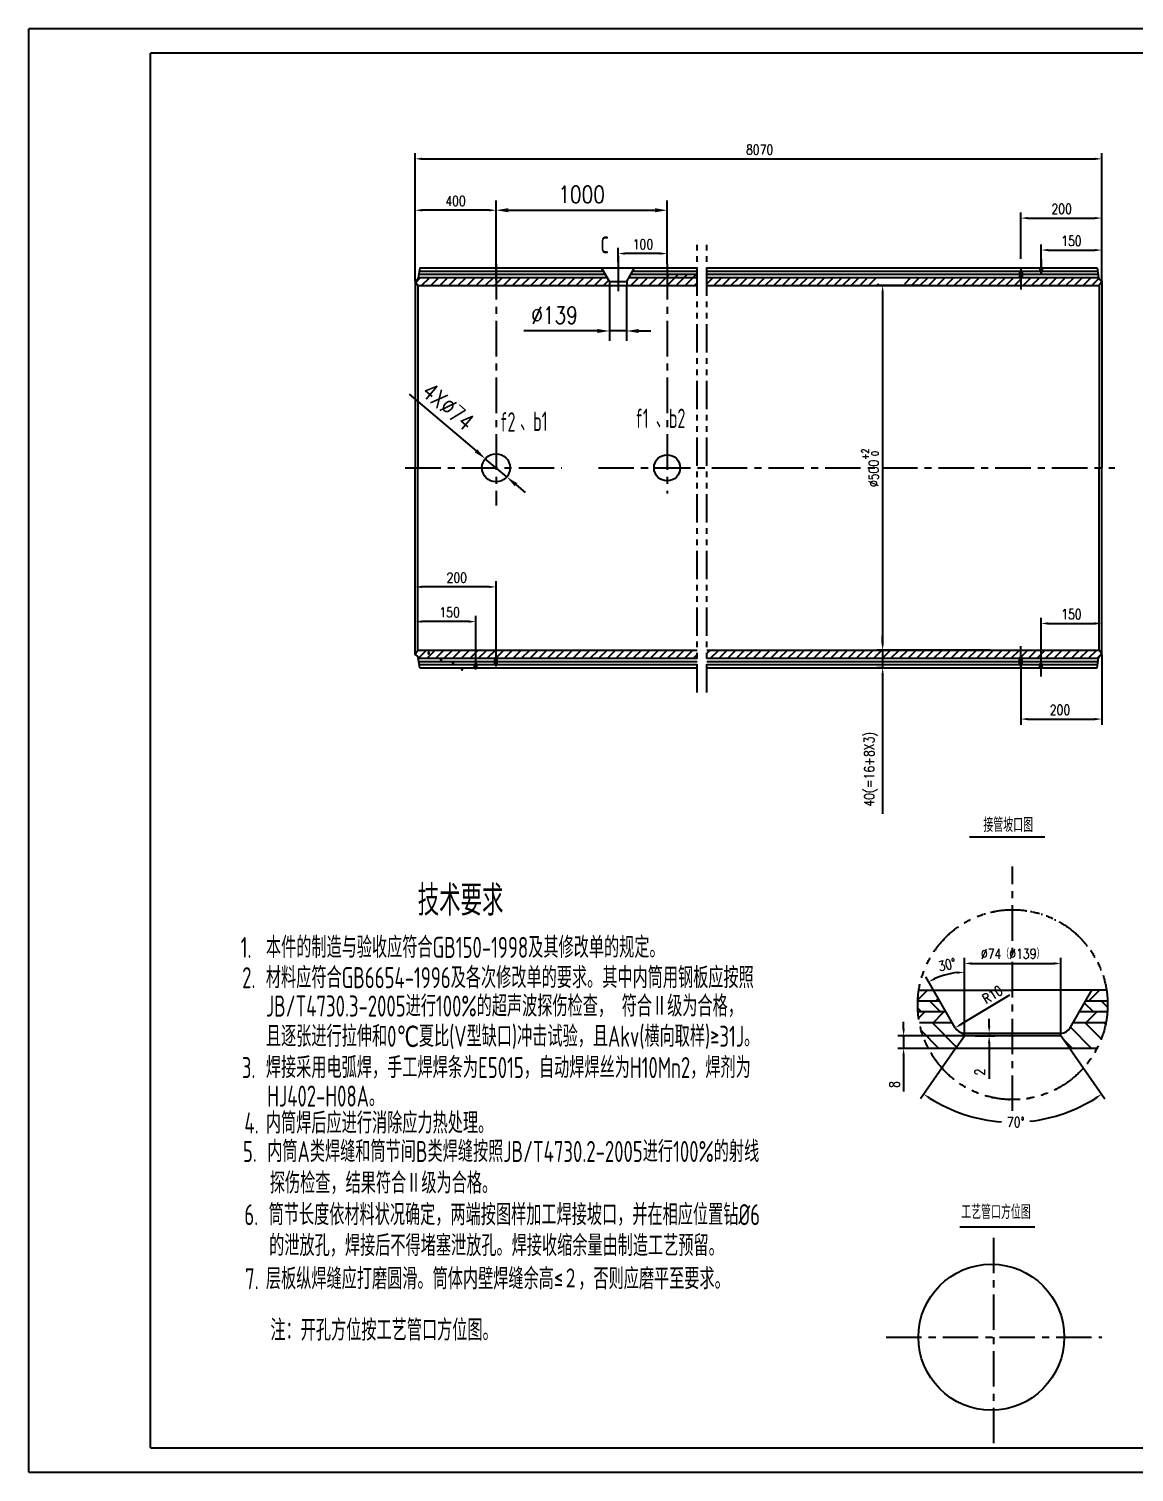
# Model space of a CAD drawing. Header units: millimetres. Extents: x 14468 to 19508, y 137 to 3701.
# Drawn here: x 14468 to 17197, y 137 to 3701 of the extents above; entities that cross this region are included whole.
import ezdxf
from ezdxf.enums import TextEntityAlignment as Align

# ---------------------------------------------------------------- set-up
doc = ezdxf.new("R2010")
doc.units = ezdxf.units.MM
doc.header["$LTSCALE"] = 70
for name, pattern in [('CENTER', [2, 1.25, -0.25, 0.25, -0.25]), ('G', [2, 1.25, -0.25, 0.25, -0.25]), ('PHANTOM', [2.5, 1.25, -0.25, 0.25, -0.25, 0.25, -0.25])]:
    doc.linetypes.add(name, pattern=pattern)
for name, color, linetype in [('01', 7, 'Continuous'), ('02', 1, 'Continuous'), ('05', 4, 'G'), ('1', 7, 'Continuous'), ('10', 1, 'Continuous'), ('11', 3, 'Continuous'), ('2细线层', 4, 'Continuous'), ('3中心线层', 1, 'CENTER'), ('5剖面线层', 2, 'Continuous'), ('6文字层', 3, 'Continuous'), ('7标注层', 4, 'Continuous'), ('9双点划线层', 6, 'PHANTOM'), ('图框层', 7, 'Continuous')]:
    doc.layers.add(name, color=color, linetype=linetype)
doc.styles.add('PC_TEXTSTYLE', font='isocp.shx', dxfattribs={"width": 0.8, "bigfont": 'hzfs.shx'})
doc.styles.get("Standard").update_dxf_attribs({"font": 'isocp.shx', "width": 0.707, "bigfont": 'hztxt.shx'})
doc.styles.add('TH_GBDIM', font='romans.shx', dxfattribs={"width": 0.8, "bigfont": 'gbcbig.shx'})
doc.dimstyles.new('TH_GBDIM', dxfattribs={"dimscale": 7, "dimtxt": 3.5, "dimasz": 2.5, "dimexe": 2, "dimexo": 0, "dimgap": 1.5, "dimtad": 1, "dimdec": 1, "dimzin": 0, "dimdsep": 46, "dimtxsty": 'TH_GBDIM', "dimcen": 2.5, "dimclrd": 130, "dimclre": 130, "dimclrt": 3, "dimadec": 0, "dimazin": 0, "dimtfac": 0.714286, "dimtdec": 1, "dimtmove": 0, "dimatfit": 3, "dimfxl": 0, "dimtzin": 0, "dimlwd": -1, "dimlwe": -1, "dimarcsym": 0})
doc.dimstyles.new('副本TH_GBDIM', dxfattribs={"dimscale": 12, "dimtxt": 3.5, "dimasz": 2.5, "dimexe": 2, "dimexo": 0, "dimgap": 1.5, "dimtad": 1, "dimdec": 0, "dimzin": 0, "dimdsep": 46, "dimtxsty": 'TH_GBDIM', "dimcen": 2.5, "dimclrd": 130, "dimclre": 130, "dimclrt": 3, "dimadec": 0, "dimazin": 0, "dimtfac": 0.714286, "dimtdec": 0, "dimtmove": 0, "dimatfit": 3, "dimfxl": 0, "dimtolj": 1, "dimtzin": 0, "dimlwd": -1, "dimlwe": -1, "dimarcsym": 0})
pattern_1 = [(45, (14788.871, 360.361), (-10.6066, 10.6066), [])]

# ---------------------------------------------------------------- blocks, each defined once
blk = doc.blocks.new('*D299')
at = {"layer": '7标注层', "color": 130}
for p, q in [((16756.2, 1183.1), (16669.1, 1058.8)), ((17037.8, 1183.1), (17124.9, 1058.8))]:
    blk.add_line(p, q, dxfattribs=at)
for start, end in [(237.6164, 265.9175), (276.3688, 302.3836)]:
    blk.add_arc((16897, 1384.2), 383.3, start, end, dxfattribs=at)
for points in [[(16690.1, 1058.1), (16693.3, 1063), (16677.2, 1070.2)], [(17100.6, 1063), (17103.9, 1058.1), (17116.8, 1070.2)]]:
    blk.add_solid(points, dxfattribs=at)
at = {"layer": 'Defpoints', "color": 0}
for p in [(16777.8, 1214), (17016.2, 1214), (16756.2, 1183.1), (17037.8, 1183.1), (16819.5, 1008.8)]:
    blk.add_point(p, dxfattribs=at)
at = {"layer": '7标注层', "color": 3, "insert": (16904.6, 1001), "char_height": 24.5, "attachment_point": 5, "style": 'TH_GBDIM'}
blk.add_mtext('70°{}{}', dxfattribs=at)
blk = doc.blocks.new('*D300')
at = {"layer": '7标注层', "color": 130}
for p, q in [((16777.8, 1220.9), (16777.8, 1407)), ((16795.3, 1393), (16998.7, 1393)), ((17016.2, 1220.9), (17016.2, 1407))]:
    blk.add_line(p, q, dxfattribs=at)
for points in [[(16795.3, 1395.9), (16795.3, 1390), (16777.8, 1393)], [(16998.7, 1395.9), (16998.7, 1390), (17016.2, 1393)]]:
    blk.add_solid(points, dxfattribs=at)
at = {"layer": 'Defpoints', "color": 0}
for p in [(17016.2, 1393), (16777.8, 1220.9), (17016.2, 1220.9)]:
    blk.add_point(p, dxfattribs=at)
at = {"layer": '7标注层', "color": 3, "insert": (16897, 1416.4), "char_height": 24.5, "attachment_point": 5, "style": 'TH_GBDIM'}
blk.add_mtext('%%c74（%%C139）{}{}', dxfattribs=at)
blk = doc.blocks.new('*D301')
at = {"layer": '1', "color": 130}
for p, q in [((16917.2, 2153.1), (16917.2, 1982.3)), ((17117.2, 2154.8), (17117.2, 1982.3)), ((16934.7, 1996.3), (17099.7, 1996.3))]:
    blk.add_line(p, q, dxfattribs=at)
for points in [[(16934.7, 1999.3), (16934.7, 1993.4), (16917.2, 1996.3)], [(17099.7, 1999.3), (17099.7, 1993.4), (17117.2, 1996.3)]]:
    blk.add_solid(points, dxfattribs=at)
at = {"layer": 'Defpoints', "color": 0}
for p in [(16917.2, 2153.1), (17117.2, 2154.8), (17117.2, 1996.3)]:
    blk.add_point(p, dxfattribs=at)
at = {"layer": '1', "color": 3, "insert": (17013.8, 2019.1), "char_height": 24.5, "attachment_point": 5, "style": 'TH_GBDIM'}
blk.add_mtext('200', dxfattribs=at)
blk = doc.blocks.new('*D302')
at = {"layer": '1', "color": 130}
for p, q in [((16967.2, 2136.3), (16967.2, 2246.5)), ((17117.2, 2154.8), (17117.2, 2246.5)), ((16984.7, 2232.5), (17099.7, 2232.5))]:
    blk.add_line(p, q, dxfattribs=at)
for points in [[(16984.7, 2235.4), (16984.7, 2229.6), (16967.2, 2232.5)], [(17099.7, 2235.4), (17099.7, 2229.6), (17117.2, 2232.5)]]:
    blk.add_solid(points, dxfattribs=at)
at = {"layer": 'Defpoints', "color": 0}
for p in [(17117.2, 2232.5), (17117.2, 2154.8), (16967.2, 2136.3)]:
    blk.add_point(p, dxfattribs=at)
at = {"layer": '1', "color": 3, "insert": (17042.2, 2255.2), "char_height": 24.5, "attachment_point": 5, "style": 'TH_GBDIM'}
blk.add_mtext('150', dxfattribs=at)
blk = doc.blocks.new('*D303')
at = {"layer": '1', "color": 130}
for p, q in [((15421.2, 3078.8), (15421.2, 3393.8)), ((17117.2, 3078.8), (17117.2, 3393.8)), ((15438.7, 3379.8), (17099.7, 3379.8))]:
    blk.add_line(p, q, dxfattribs=at)
for points in [[(15438.7, 3382.7), (15438.7, 3376.8), (15421.2, 3379.8)], [(17099.7, 3382.7), (17099.7, 3376.8), (17117.2, 3379.8)]]:
    blk.add_solid(points, dxfattribs=at)
at = {"layer": 'Defpoints', "color": 0}
for p in [(17117.2, 3379.8), (15421.2, 3078.8), (17117.2, 3078.8)]:
    blk.add_point(p, dxfattribs=at)
at = {"layer": '1', "color": 3, "insert": (16272.2, 3402.5), "char_height": 24.5, "attachment_point": 5, "style": 'TH_GBDIM'}
blk.add_mtext('8070', dxfattribs=at)
blk = doc.blocks.new('*D304')
at = {"layer": '1', "color": 130}
for p, q in [((16917.2, 3132.7), (16917.2, 3247.5)), ((17117.2, 3078.8), (17117.2, 3247.5)), ((16934.7, 3233.5), (17099.7, 3233.5))]:
    blk.add_line(p, q, dxfattribs=at)
for points in [[(16934.7, 3236.5), (16934.7, 3230.6), (16917.2, 3233.5)], [(17099.7, 3236.5), (17099.7, 3230.6), (17117.2, 3233.5)]]:
    blk.add_solid(points, dxfattribs=at)
at = {"layer": 'Defpoints', "color": 0}
for p in [(17117.2, 3233.5), (16917.2, 3132.7), (17117.2, 3078.8)]:
    blk.add_point(p, dxfattribs=at)
at = {"layer": '1', "color": 3, "insert": (17017.9, 3256.3), "char_height": 24.5, "attachment_point": 5, "style": 'TH_GBDIM'}
blk.add_mtext('200', dxfattribs=at)
blk = doc.blocks.new('*D305')
at = {"layer": '1', "color": 130}
for p, q in [((16967.2, 3097.3), (16967.2, 3168.5)), ((16984.7, 3154.5), (17099.7, 3154.5)), ((17117.2, 3078.8), (17117.2, 3168.5))]:
    blk.add_line(p, q, dxfattribs=at)
for points in [[(16984.7, 3157.4), (16984.7, 3151.6), (16967.2, 3154.5)], [(17099.7, 3157.4), (17099.7, 3151.6), (17117.2, 3154.5)]]:
    blk.add_solid(points, dxfattribs=at)
at = {"layer": 'Defpoints', "color": 0}
for p in [(17117.2, 3154.5), (16967.2, 3097.3), (17117.2, 3078.8)]:
    blk.add_point(p, dxfattribs=at)
at = {"layer": '1', "color": 3, "insert": (17042.2, 3177.2), "char_height": 24.5, "attachment_point": 5, "style": 'TH_GBDIM'}
blk.add_mtext('150', dxfattribs=at)
blk = doc.blocks.new('*D306')
at = {"layer": '1', "color": 130}
for p, q in [((16575.9, 2184.3), (16575.9, 2201.8)), ((16841.1, 2166.8), (16561.9, 2166.8)), ((16575.9, 2166.8), (16575.9, 2122.8)), ((16575.9, 2122.8), (16561.9, 2122.8)), ((16575.9, 2105.3), (16575.9, 1762.6))]:
    blk.add_line(p, q, dxfattribs=at)
for points in [[(16573, 2184.3), (16578.9, 2184.3), (16575.9, 2166.8)], [(16573, 2105.3), (16578.9, 2105.3), (16575.9, 2122.8)]]:
    blk.add_solid(points, dxfattribs=at)
at = {"layer": 'Defpoints', "color": 0}
for p in [(16841.1, 2166.8), (16575.9, 2122.8), (16575.9, 2122.8)]:
    blk.add_point(p, dxfattribs=at)
at = {"layer": '1', "color": 3, "insert": (16546.8, 1872.5), "char_height": 24.5, "attachment_point": 5, "rotation": 90, "style": 'TH_GBDIM'}
blk.add_mtext('40(=16+8X3)', dxfattribs=at)
blk = doc.blocks.new('*D332')
at = {"layer": '7标注层', "color": 130}
blk.add_line((16889.3, 1314.8), (16770, 1242.8), dxfattribs=at)
blk.add_solid([(16768.4, 1245.3), (16771.5, 1240.3), (16755, 1233.8)], dxfattribs=at)
at = {"layer": 'Defpoints', "color": 0}
for p in [(16777.8, 1247.6), (16755, 1233.8)]:
    blk.add_point(p, dxfattribs=at)
at = {"layer": '7标注层', "color": 3, "insert": (16847, 1315.9), "char_height": 24.5, "attachment_point": 5, "rotation": 31.0812, "style": 'TH_GBDIM'}
blk.add_mtext('R10{}{}', dxfattribs=at)
blk = doc.blocks.new('*D307')
at = {"layer": '7标注层', "color": 130}
blk.add_line((16701.1, 1327.1), (16682.4, 1359.5), dxfattribs=at)
blk.add_arc((16777.8, 1194.3), 176.8, 95.6728, 114.3272, dxfattribs=at)
for points in [[(16706.3, 1352.8), (16703.6, 1358), (16689.4, 1347.4)], [(16760.2, 1373.1), (16760.5, 1367.3), (16777.8, 1371.1)]]:
    blk.add_solid(points, dxfattribs=at)
at = {"layer": 'Defpoints', "color": 0}
for p in [(16777.8, 1417), (16717.3, 1360.4), (16701.1, 1327.1), (16754.7, 1234.2), (16777.8, 1220.9)]:
    blk.add_point(p, dxfattribs=at)
at = {"layer": '7标注层', "color": 3, "insert": (16735.1, 1389.9), "char_height": 24.5, "attachment_point": 5, "rotation": 12.315, "style": 'TH_GBDIM'}
blk.add_mtext('30°{}{}', dxfattribs=at)
blk = doc.blocks.new('*D308')
at = {"layer": '7标注层', "color": 130}
for p, q in [((16627.7, 1231.5), (16627.7, 1249)), ((16777.8, 1214), (16613.7, 1214)), ((16627.7, 1214), (16627.7, 1183.1)), ((16777.8, 1183.1), (16613.7, 1183.1)), ((16627.7, 1165.6), (16627.7, 1076.9))]:
    blk.add_line(p, q, dxfattribs=at)
for points in [[(16624.8, 1231.5), (16630.6, 1231.5), (16627.7, 1214)], [(16624.8, 1165.6), (16630.6, 1165.6), (16627.7, 1183.1)]]:
    blk.add_solid(points, dxfattribs=at)
at = {"layer": 'Defpoints', "color": 0}
for p in [(16777.8, 1214), (16627.7, 1183.1), (16777.8, 1183.1)]:
    blk.add_point(p, dxfattribs=at)
at = {"layer": '7标注层', "color": 3, "insert": (16604.9, 1093.9), "char_height": 24.5, "attachment_point": 5, "rotation": 90, "style": 'TH_GBDIM'}
blk.add_mtext('8{}{}', dxfattribs=at)
blk = doc.blocks.new('*D309')
at = {"layer": '7标注层', "color": 130}
for p, q in [((16838.9, 1238.4), (16838.9, 1255.9)), ((16804.3, 1220.9), (16852.9, 1220.9)), ((16804.3, 1214), (16852.9, 1214)), ((16838.9, 1220.9), (16838.9, 1214)), ((16838.9, 1196.5), (16838.9, 1107.7))]:
    blk.add_line(p, q, dxfattribs=at)
for points in [[(16836, 1238.4), (16841.9, 1238.4), (16838.9, 1220.9)], [(16836, 1196.5), (16841.9, 1196.5), (16838.9, 1214)]]:
    blk.add_solid(points, dxfattribs=at)
at = {"layer": 'Defpoints', "color": 0}
for p in [(16804.3, 1220.9), (16804.3, 1214), (16838.9, 1220.9)]:
    blk.add_point(p, dxfattribs=at)
at = {"layer": '7标注层', "color": 3, "insert": (16816.2, 1124.8), "char_height": 24.5, "attachment_point": 5, "rotation": 90, "style": 'TH_GBDIM'}
blk.add_mtext('2{}{}', dxfattribs=at)
blk = doc.blocks.new('*D310')
at = {"layer": '1', "color": 130}
for p, q in [((15406.7, 2798.6), (15571.8, 2658.7)), ((15647.7, 2594.3), (15594.7, 2639.3)), ((15670.6, 2574.9), (15693.5, 2555.5))]:
    blk.add_line(p, q, dxfattribs=at)
for points in [[(15575, 2662.5), (15568.6, 2654.9), (15594.7, 2639.3)], [(15673.8, 2578.7), (15667.4, 2571.1), (15647.7, 2594.3)]]:
    blk.add_solid(points, dxfattribs=at)
at = {"layer": 'Defpoints', "color": 0}
for p in [(15594.7, 2639.3), (15647.7, 2594.3)]:
    blk.add_point(p, dxfattribs=at)
at = {"layer": '1', "color": 3, "insert": (15503, 2768.1), "char_height": 42, "attachment_point": 5, "rotation": 319.7151, "style": 'TH_GBDIM'}
blk.add_mtext('\\A1;4X%%c74{}{}', dxfattribs=at)
blk = doc.blocks.new('*D311')
at = {"layer": '1', "color": 130}
for p, q in [((15901.4, 3066.8), (15901.4, 2930.7)), ((15943.8, 3066.8), (15943.8, 2930.7)), ((15871.4, 2954.7), (15690.2, 2954.7)), ((15943.8, 2954.7), (15901.4, 2954.7)), ((15973.8, 2954.7), (16003.8, 2954.7))]:
    blk.add_line(p, q, dxfattribs=at)
for points in [[(15871.4, 2959.7), (15871.4, 2949.7), (15901.4, 2954.7)], [(15973.8, 2959.7), (15973.8, 2949.7), (15943.8, 2954.7)]]:
    blk.add_solid(points, dxfattribs=at)
at = {"layer": 'Defpoints', "color": 0}
for p in [(15901.4, 3066.8), (15943.8, 3066.8), (15943.8, 2954.7)]:
    blk.add_point(p, dxfattribs=at)
at = {"layer": '1', "color": 3, "insert": (15765.8, 2993.7), "char_height": 42, "attachment_point": 5, "style": 'TH_GBDIM'}
blk.add_mtext('\\A1;%%c139{}{}', dxfattribs=at)
blk = doc.blocks.new('*D312')
at = {"layer": '1', "color": 130}
for p, q in [((16673.8, 3066.8), (16561.9, 3066.8)), ((16575.9, 3049.3), (16575.9, 2184.3)), ((16673.8, 2166.8), (16561.9, 2166.8))]:
    blk.add_line(p, q, dxfattribs=at)
for points in [[(16573, 3049.3), (16578.9, 3049.3), (16575.9, 3066.8)], [(16573, 2184.3), (16578.9, 2184.3), (16575.9, 2166.8)]]:
    blk.add_solid(points, dxfattribs=at)
at = {"layer": 'Defpoints', "color": 0}
for p in [(16673.8, 3066.8), (16575.9, 2166.8), (16673.8, 2166.8)]:
    blk.add_point(p, dxfattribs=at)
at = {"layer": '1', "color": 3, "insert": (16545, 2616.8), "char_height": 24.5, "attachment_point": 5, "rotation": 90, "style": 'TH_GBDIM'}
blk.add_mtext('%%c500{}{\\H0.7143x;\\S+2^  0;}', dxfattribs=at)
blk = doc.blocks.new('*D313')
at = {"layer": '1', "color": 130}
for p, q in [((15421.2, 2154.8), (15421.2, 2251.1)), ((15571.2, 2136.3), (15571.2, 2251.1)), ((15553.7, 2237.1), (15438.7, 2237.1))]:
    blk.add_line(p, q, dxfattribs=at)
for points in [[(15438.7, 2240), (15438.7, 2234.2), (15421.2, 2237.1)], [(15553.7, 2240), (15553.7, 2234.2), (15571.2, 2237.1)]]:
    blk.add_solid(points, dxfattribs=at)
at = {"layer": 'Defpoints', "color": 0}
for p in [(15421.2, 2237.1), (15421.2, 2154.8), (15571.2, 2136.3)]:
    blk.add_point(p, dxfattribs=at)
at = {"layer": '1', "color": 3, "insert": (15506.6, 2259.9), "char_height": 24.5, "attachment_point": 5, "style": 'TH_GBDIM'}
blk.add_mtext('150', dxfattribs=at)
blk = doc.blocks.new('*D314')
at = {"layer": '1', "color": 130}
for p, q in [((15421.2, 2154.8), (15421.2, 2336.8)), ((15603.7, 2322.8), (15438.7, 2322.8)), ((15621.2, 2153.1), (15621.2, 2336.8))]:
    blk.add_line(p, q, dxfattribs=at)
for points in [[(15438.7, 2325.7), (15438.7, 2319.9), (15421.2, 2322.8)], [(15603.7, 2325.7), (15603.7, 2319.9), (15621.2, 2322.8)]]:
    blk.add_solid(points, dxfattribs=at)
at = {"layer": 'Defpoints', "color": 0}
for p in [(15421.2, 2322.8), (15421.2, 2154.8), (15621.2, 2153.1)]:
    blk.add_point(p, dxfattribs=at)
at = {"layer": '1', "color": 3, "insert": (15524.4, 2345.6), "char_height": 24.5, "attachment_point": 5, "style": 'TH_GBDIM'}
blk.add_mtext('200', dxfattribs=at)
blk = doc.blocks.new('*D315')
at = {"layer": '1', "color": 130}
for p, q in [((15621.2, 3252.9), (15621.2, 3276.9)), ((15651.2, 3252.9), (16013.8, 3252.9)), ((16043.8, 3119.6), (16043.8, 3276.9))]:
    blk.add_line(p, q, dxfattribs=at)
for points in [[(15651.2, 3257.9), (15651.2, 3247.9), (15621.2, 3252.9)], [(16013.8, 3257.9), (16013.8, 3247.9), (16043.8, 3252.9)]]:
    blk.add_solid(points, dxfattribs=at)
at = {"layer": 'Defpoints', "color": 0}
for p in [(15621.2, 3252.9), (16043.8, 3252.9), (16043.8, 3119.6)]:
    blk.add_point(p, dxfattribs=at)
at = {"layer": '1', "color": 3, "insert": (15832.5, 3291.9), "char_height": 42, "attachment_point": 5, "style": 'TH_GBDIM'}
blk.add_mtext('\\A1;1000{}{}', dxfattribs=at)
blk = doc.blocks.new('*D316')
at = {"layer": '1', "color": 130}
for p, q in [((15421.2, 3078.8), (15421.2, 3266.9)), ((15603.7, 3252.9), (15438.7, 3252.9)), ((15621.2, 3080.5), (15621.2, 3266.9))]:
    blk.add_line(p, q, dxfattribs=at)
for points in [[(15438.7, 3255.8), (15438.7, 3249.9), (15421.2, 3252.9)], [(15603.7, 3255.8), (15603.7, 3249.9), (15621.2, 3252.9)]]:
    blk.add_solid(points, dxfattribs=at)
at = {"layer": 'Defpoints', "color": 0}
for p in [(15421.2, 3252.9), (15421.2, 3078.8), (15621.2, 3080.5)]:
    blk.add_point(p, dxfattribs=at)
at = {"layer": '1', "color": 3, "insert": (15521.2, 3275.6), "char_height": 24.5, "attachment_point": 5, "style": 'TH_GBDIM'}
blk.add_mtext('400{}{}', dxfattribs=at)
blk = doc.blocks.new('*D317')
at = {"layer": '7标注层', "color": 130}
for p, q in [((15922.6, 3124.6), (15922.6, 3159.9)), ((16026.3, 3145.9), (15940.1, 3145.9)), ((16043.8, 3124.6), (16043.8, 3159.9))]:
    blk.add_line(p, q, dxfattribs=at)
for points in [[(15940.1, 3148.8), (15940.1, 3143), (15922.6, 3145.9)], [(16026.3, 3148.8), (16026.3, 3143), (16043.8, 3145.9)]]:
    blk.add_solid(points, dxfattribs=at)
at = {"layer": 'Defpoints', "color": 0}
for p in [(15922.6, 3145.9), (15922.6, 3124.6), (16043.8, 3124.6)]:
    blk.add_point(p, dxfattribs=at)
at = {"layer": '7标注层', "color": 3, "insert": (15984, 3168.6), "char_height": 24.5, "attachment_point": 5, "style": 'TH_GBDIM'}
blk.add_mtext('100{}{}', dxfattribs=at)

msp = doc.modelspace()

# ---------------------------------------------------------------- hatches: boundary and pattern name
at = {"layer": '10'}
h = msp.add_hatch(dxfattribs=at)
h.set_pattern_fill('ANSI31', color=256, scale=5, style=0)
h.set_pattern_definition([(45, (14767.614, 196.765), (-11.22532, 11.22532), [])])
h.paths.add_polyline_path([(16043.766, 3066.8), (16043.766, 3086.8), (15949.549, 3086.8), (15943.828, 3076.891), (15943.828, 3066.8)])
h.paths.add_polyline_path([(15621.211, 3086.8), (15621.211, 3066.8), (15670.211, 3066.8), (15901.402, 3066.8), (15901.402, 3076.891), (15895.681, 3086.8)])
h.paths.add_polyline_path([(16118.014, 3066.8), (16118.014, 3094.8), (16043.766, 3094.8), (16043.766, 3066.8)])
h.paths.add_polyline_path([(15429.29, 3086.8), (15429.134, 3085.686, -0.37388468), (15421.211, 3078.8), (15421.211, 3076.8), (15428.213, 3066.8), (15621.211, 3066.8), (15621.211, 3086.8)])
h = msp.add_hatch(dxfattribs=at)
h.set_pattern_fill('ANSI31', color=256, scale=120, style=0)
h.set_pattern_definition(pattern_1)
h.paths.add_polyline_path([(16141.695, 3086.8), (16141.695, 3066.8), (16566.313, 3066.8), (16566.313, 3086.8)])
h.paths.add_polyline_path([(16917.211, 3066.8), (16917.211, 3084.07), (16914.211, 3085.8), (16914.211, 3086.8), (16630.313, 3086.8), (16630.313, 3066.8)])
h.paths.add_polyline_path([(16920.211, 3086.8), (16920.211, 3085.8), (16917.211, 3084.07), (16917.211, 3080.533), (16917.211, 3066.8), (17110.209, 3066.8), (17117.211, 3076.8), (17117.211, 3078.8, -0.37388468), (17109.289, 3085.686), (17109.133, 3086.8)])
h = msp.add_hatch(dxfattribs=at)
h.set_pattern_fill('ANSI31', color=256, scale=120, style=0)
h.set_pattern_definition(pattern_1)
h.paths.add_polyline_path([(15618.211, 2146.8), (15618.211, 2147.8), (15621.211, 2149.53), (15624.211, 2147.8), (15624.211, 2146.8), (15670.211, 2146.8), (16118.014, 2146.8), (16118.014, 2166.8), (15670.211, 2166.8), (15428.213, 2166.8), (15421.211, 2156.8), (15421.211, 2154.8, -0.37388468), (15429.134, 2147.913), (15429.29, 2146.8)])
h = msp.add_hatch(dxfattribs=at)
h.set_pattern_fill('ANSI31', color=256, scale=120, style=0)
h.set_pattern_definition(pattern_1)
h.paths.add_polyline_path([(15670.211, 2146.8), (15670.211, 2166.8), (15727.211, 2166.8), (15727.211, 2164.8, -0.33945426), (15734.939, 2158.87), (15738.173, 2146.8)])
h.paths.add_polyline_path([(15670.211, 2166.8), (15670.211, 2146.8), (15624.211, 2146.8), (15624.211, 2147.8), (15621.211, 2149.53), (15618.211, 2147.8), (15618.211, 2146.8), (15602.25, 2146.8), (15605.484, 2158.87, -0.33945426), (15613.211, 2164.8), (15613.211, 2166.8)])
h = msp.add_hatch(dxfattribs=at)
h.set_pattern_fill('ANSI31', color=256, scale=120, style=0)
h.set_pattern_definition(pattern_1)
h.paths.add_polyline_path([(16141.695, 2166.8), (16141.695, 2146.8), (16914.211, 2146.8), (16914.211, 2147.8), (16917.211, 2149.53), (16917.211, 2153.067), (16917.211, 2166.8)])
h.paths.add_polyline_path([(16944.528, 2166.8), (16944.528, 2146.8), (17109.133, 2146.8), (17109.289, 2147.913, -0.37388468), (17117.211, 2154.8), (17117.211, 2156.8), (17110.209, 2166.8)])
h.paths.add_polyline_path([(16917.211, 2166.8), (16917.211, 2149.53), (16920.211, 2147.8), (16920.211, 2146.8), (16944.528, 2146.8), (16944.528, 2166.8)])
at = {"layer": '5剖面线层'}
h = msp.add_hatch(dxfattribs=at)
h.set_pattern_fill('ANSI31', color=256, scale=10.5, angle=90, style=0)
h.set_pattern_definition([(135, (17901.905, -1889.836), (-23.57317, -23.57317), [])])
h.paths.add_polyline_path([(16666.839, 1246.103, 0.07149822), (16688.832, 1183.103), (16756.187, 1183.103), (16777.789, 1213.953), (16777.789, 1220.917, -0.26794919), (16754.708, 1234.242), (16747.86, 1246.103)], flags=17)
h.paths.add_polyline_path([(17046.129, 1246.103), (17039.281, 1234.242, -0.26794919), (17016.201, 1220.917), (17016.201, 1213.953), (17037.802, 1183.103), (17105.157, 1183.103, 0.07149822), (17127.15, 1246.103)], flags=16)
h.paths.add_polyline_path([(16716.683, 1300.103), (16732.272, 1273.103), (16663.172, 1273.103, 0.96229024), (17131.509, 1291.109, 0.9810031), (16662.652, 1300.103)])
h.paths.add_polyline_path([(17131.337, 1300.103, 0.9810031), (16662.48, 1291.109, 0.96229024), (17130.817, 1273.103), (17061.717, 1273.103), (17077.306, 1300.103)])
h = msp.add_hatch(dxfattribs=at)
h.set_pattern_fill('ANSI31', color=256, scale=10.5, angle=180, style=0)
h.set_pattern_definition([(225, (17901.905, -1889.836), (23.57317, -23.57317), [])])
h.paths.add_polyline_path([(16701.095, 1327.103), (16716.683, 1300.103), (16662.652, 1300.103, 1.01936477), (17131.509, 1291.109, 0.92577849), (16665.258, 1327.103)])
h.paths.add_polyline_path([(16732.272, 1273.103), (16747.86, 1246.103), (16666.839, 1246.103, 0.907822), (17131.509, 1291.109, 1), (16662.48, 1291.109, 0.01921722), (16663.172, 1273.103)])
h.paths.add_polyline_path([(17130.817, 1273.103, 0.01921722), (17131.509, 1291.109, 1), (16662.48, 1291.109, 0.907822), (17127.15, 1246.103), (17046.129, 1246.103), (17061.717, 1273.103)], flags=17)
h.paths.add_polyline_path([(17128.731, 1327.103, 0.92577849), (16662.48, 1291.109, 1), (17131.509, 1291.109, 0.00958953), (17131.337, 1300.103), (17077.306, 1300.103), (17092.894, 1327.103)])

# ---------------------------------------------------------------- linework, layer by layer
for p, q in [((16790.389, 1705.575), (16976.173, 1705.575)), ((16665.258, 1327.103), (16896.995, 1327.103)), ((16754.708, 1234.242), (16701.095, 1327.103)), ((17128.731, 1327.103), (16896.995, 1327.103)), ((17039.281, 1234.242), (17092.894, 1327.103)), ((16716.683, 1300.103), (16662.652, 1300.103)), ((17131.337, 1300.103), (17077.306, 1300.103)), ((16732.272, 1273.103), (16663.172, 1273.103)), ((17130.817, 1273.103), (17061.717, 1273.103)), ((16747.86, 1246.103), (16666.839, 1246.103)), ((16756.187, 1183.103), (16777.789, 1213.953)), ((16777.789, 1213.953), (16777.789, 1220.917)), ((17016.201, 1213.953), (17016.201, 1220.917)), ((17037.802, 1183.103), (17016.201, 1213.953)), ((17127.15, 1246.103), (17046.129, 1246.103)), ((17105.157, 1183.103), (16688.832, 1183.103)), ((16766.288, 742.649), (16952.072, 742.649))]:
    msp.add_line(p, q)
for centre, start, end in [((16777.789, 1247.568), 210, 270), ((17016.201, 1247.568), 270, 330)]:
    msp.add_arc(centre, 26.651, start, end)
at = {"layer": '01'}
for p, q in [((15432.663, 3110.8), (15429.134, 3085.686)), ((15431.539, 3102.8), (15621.211, 3102.8)), ((15432.663, 3110.8), (16118.014, 3110.8)), ((15621.211, 3102.8), (15886.443, 3102.8)), ((15958.786, 3102.8), (16043.766, 3102.8)), ((15990.766, 3102.8), (16017.008, 3102.8)), ((16043.766, 3102.8), (16118.014, 3102.8)), ((16141.695, 3110.8), (17105.76, 3110.8)), ((16141.695, 3102.8), (16165.133, 3102.8)), ((16148.304, 3102.8), (16165.133, 3102.8)), ((16165.133, 3102.8), (16630.313, 3102.8)), ((16630.313, 3102.8), (16964.211, 3102.8)), ((16914.211, 3102.8), (16914.211, 3085.8)), ((16920.211, 3102.8), (16920.211, 3085.8)), ((16964.211, 3110.8), (16964.211, 3101.8)), ((16967.211, 3100.07), (16964.211, 3101.8)), ((16970.211, 3101.8), (16964.211, 3101.8)), ((16970.211, 3101.8), (16967.211, 3100.07)), ((16970.211, 3110.8), (16970.211, 3101.8)), ((16970.211, 3102.8), (17106.884, 3102.8)), ((17105.76, 3110.8), (17109.289, 3085.686)), ((15421.211, 3078.8), (15421.211, 2616.8)), ((15421.211, 3076.8), (15428.213, 3066.8)), ((15428.213, 3066.8), (15428.213, 2616.8)), ((15428.213, 3066.8), (15670.211, 3066.8)), ((15429.29, 3086.8), (15621.211, 3086.8)), ((15430.414, 3094.8), (15621.211, 3094.8)), ((15621.211, 3094.8), (15891.062, 3094.8)), ((15621.211, 3086.8), (15895.681, 3086.8)), ((15670.211, 3066.8), (16118.014, 3066.8)), ((15949.549, 3086.8), (16043.766, 3086.8)), ((15954.168, 3094.8), (16043.766, 3094.8)), ((16043.766, 3094.8), (16118.014, 3094.8)), ((16044.98, 3086.8), (16118.014, 3086.8)), ((16061.288, 3086.8), (16092.766, 3086.8)), ((16141.695, 3094.8), (16232.857, 3094.8)), ((16141.695, 3086.8), (16174.37, 3086.8)), ((16141.695, 3066.8), (17110.209, 3066.8)), ((16174.37, 3086.8), (16645.568, 3086.8)), ((16232.857, 3094.8), (16630.313, 3094.8)), ((16630.313, 3094.8), (16914.211, 3094.8)), ((16630.313, 3086.8), (16914.211, 3086.8)), ((16920.211, 3085.8), (16914.211, 3085.8)), ((16917.211, 3084.07), (16914.211, 3085.8)), ((16920.211, 3085.8), (16917.211, 3084.07)), ((16920.211, 3094.8), (17108.008, 3094.8)), ((16920.211, 3086.8), (17109.133, 3086.8)), ((17117.211, 3076.8), (17110.209, 3066.8)), ((17110.209, 3066.8), (17110.209, 2616.8)), ((17117.211, 3078.8), (17117.211, 2616.8)), ((15421.211, 2154.8), (15421.211, 2616.8)), ((15428.213, 2166.8), (15428.213, 2616.8)), ((17110.209, 2166.8), (17110.209, 2616.8)), ((17117.211, 2154.8), (17117.211, 2616.8)), ((15421.211, 2156.8), (15428.213, 2166.8)), ((15428.213, 2166.8), (15670.211, 2166.8)), ((15432.663, 2122.8), (15429.134, 2147.913)), ((15429.29, 2146.8), (15618.211, 2146.8)), ((15430.414, 2138.8), (15618.211, 2138.8)), ((15618.211, 2147.8), (15621.211, 2149.53)), ((15618.211, 2147.8), (15624.211, 2147.8)), ((15618.211, 2130.8), (15618.211, 2147.8)), ((15621.211, 2149.53), (15624.211, 2147.8)), ((15624.211, 2130.8), (15624.211, 2147.8)), ((15624.211, 2146.8), (15670.211, 2146.8)), ((15624.211, 2138.8), (16118.014, 2138.8)), ((15670.211, 2166.8), (16118.014, 2166.8)), ((15670.211, 2146.8), (16118.014, 2146.8)), ((16141.695, 2166.8), (17110.209, 2166.8)), ((16141.695, 2146.8), (16914.211, 2146.8)), ((16141.695, 2138.8), (16914.211, 2138.8)), ((16917.211, 2149.53), (16914.211, 2147.8)), ((16920.211, 2147.8), (16914.211, 2147.8)), ((16914.211, 2130.8), (16914.211, 2147.8)), ((16920.211, 2147.8), (16917.211, 2149.53)), ((16920.211, 2130.8), (16920.211, 2147.8)), ((16920.211, 2146.8), (17109.133, 2146.8)), ((16920.211, 2138.8), (17108.008, 2138.8)), ((17105.76, 2122.8), (17109.289, 2147.913)), ((17117.211, 2156.8), (17110.209, 2166.8)), ((15431.539, 2130.8), (15568.211, 2130.8)), ((15432.663, 2122.8), (16118.014, 2122.8)), ((15568.211, 2131.8), (15571.211, 2133.53)), ((15568.211, 2122.8), (15568.211, 2131.8)), ((15568.211, 2131.8), (15574.211, 2131.8)), ((15571.211, 2133.53), (15574.211, 2131.8)), ((15574.211, 2122.8), (15574.211, 2131.8)), ((15574.211, 2130.8), (16118.014, 2130.8)), ((16141.695, 2130.8), (16964.211, 2130.8)), ((16141.695, 2122.8), (17105.76, 2122.8)), ((16967.211, 2133.53), (16964.211, 2131.8)), ((16964.211, 2122.8), (16964.211, 2131.8)), ((16970.211, 2131.8), (16964.211, 2131.8)), ((16970.211, 2131.8), (16967.211, 2133.53)), ((16970.211, 2122.8), (16970.211, 2131.8)), ((16970.211, 2130.8), (17106.884, 2130.8))]:
    msp.add_line(p, q, dxfattribs=at)
for centre, start, end in [((15421.211, 3086.8), 270, 352), ((17117.211, 3086.8), 188, 270), ((15421.211, 2146.8), 8, 90), ((17117.211, 2146.8), 90, 172)]:
    msp.add_arc(centre, 8, start, end, dxfattribs=at)
at = {"layer": '05'}
for p, q in [((16917.211, 3112.411), (16917.211, 3057.274)), ((16917.211, 3107.614), (16917.211, 3080.533)), ((16967.211, 3132.116), (16967.211, 3097.274)), ((16917.211, 2121.189), (16917.211, 2176.325)), ((15621.211, 2125.985), (15621.211, 2153.067)), ((16917.211, 2125.985), (16917.211, 2153.067)), ((15571.211, 2118.529), (15571.211, 2136.325)), ((16967.211, 2101.484), (16967.211, 2136.325))]:
    msp.add_line(p, q, dxfattribs=at)
at = {"layer": '1'}
for p, q in [((15901.402, 3076.891), (15881.825, 3110.8)), ((15943.828, 3076.891), (15963.405, 3110.8)), ((15901.402, 3076.891), (15943.828, 3076.891)), ((15901.402, 3076.891), (15901.402, 3066.8)), ((15943.828, 3076.891), (15943.828, 3066.8)), ((16777.789, 1220.917), (17016.201, 1220.917)), ((17016.201, 1213.953), (16777.789, 1213.953))]:
    msp.add_line(p, q, dxfattribs=at)
for centre, radius in [((15621.211, 2616.8), 34.758), ((16043.766, 2616.8), 32.29), ((16844.332, 470.001), 180.188)]:
    msp.add_circle(centre, radius, dxfattribs=at)
at = {"layer": '2细线层'}
for p, q in [((19507.614, 3700.765), (14467.614, 3700.765)), ((14467.614, 136.765), (14467.614, 3700.765)), ((14467.614, 136.765), (19507.614, 136.765))]:
    msp.add_line(p, q, dxfattribs=at)
at = {"layer": '3中心线层'}
for p, q in [((15922.615, 3140.389), (15922.615, 3052.25)), ((15621.211, 3119.595), (15621.211, 2523.572)), ((16043.766, 3119.595), (16043.766, 2553.141)), ((15397.177, 2616.8), (15783.736, 2616.8)), ((15874.098, 2616.8), (17149.623, 2616.8)), ((16896.995, 1029.016), (16896.995, 1632.714)), ((16850.755, 207.933), (16850.755, 725.439)), ((16584.51, 470.001), (17116.999, 470.001))]:
    msp.add_line(p, q, dxfattribs=at)
at = {"layer": '9双点划线层', "ltscale": 0.8}
for p, q in [((16118.014, 2061.823), (16118.014, 3179.2)), ((16141.695, 2061.823), (16141.695, 3179.2))]:
    msp.add_line(p, q, dxfattribs=at)
at = {"layer": '9双点划线层'}
msp.add_circle((16896.995, 1291.109), 234.515, dxfattribs=at)
at = {"layer": '图框层'}
for p, q in [((19447.614, 3640.765), (14767.614, 3640.765)), ((14767.614, 196.765), (14767.614, 3640.765)), ((14767.614, 196.765), (19447.614, 196.765))]:
    msp.add_line(p, q, dxfattribs=at)

# ---------------------------------------------------------------- texts
at = {"layer": '02', "width": 0.707}
for p in [(15454.967, 2159.44, 0), (15485.53, 2142.419, 0), (15515.237, 2134.619, 0), (15537.273, 2119.758, 0)]:
    msp.add_text('●', height=8, dxfattribs=at).set_placement(p, align=Align.MIDDLE)
at = {"layer": '11'}
for s, height, width, p in [('技术要求', 74.844, 0.707, (15427.834, 1585.85)), ('本件的制造与验收应符合GB150-1998及其修改单的规定。', 51.975, 0.72, (15052.963, 1458.623)), ('材料应符合GB6654-1996及各次修改单的要求。其中内筒用钢板应按照', 51.975, 0.72, (15052.963, 1383.843)), ('JB/T4730.3-2005进行100%的超声波探伤检查， 符合Ⅱ级为合格，', 51.975, 0.72, (15052.963, 1313.682)), ('且逐张进行拉伸和0℃夏比(V型缺口)冲击试验，且Akv(横向取样)≥31J。', 51.975, 0.72, (15052.963, 1239.013)), ('焊接采用电弧焊，手工焊焊条为E5015，自动焊焊丝为H10Mn2，焊剂为', 51.975, 0.72, (15052.963, 1161.758)), ('HJ402-H08A。', 51.975, 0.72, (15056.144, 1091.382)), ('内筒焊后应进行消除应力热处理。', 51.975, 0.72, (15052.963, 1024.894)), ('内筒A类焊缝和筒节间B类焊缝按照JB/T4730.2-2005进行100%的射线', 51.975, 0.72, (15056.33, 954.508)), ('探伤检查，结果符合Ⅱ级为合格。', 51.975, 0.72, (15062.608, 876.706)), ('筒节长度依材料状况确定，两端按图样加工焊接坡口，并在相应位置钻%%c6', 51.975, 0.72, (15059.713, 798.531)), ('的泄放孔，焊接后不得堵塞泄放孔。焊接收缩余量由制造工艺预留。', 51.975, 0.72, (15061.002, 722.214)), ('层板纵焊缝应打磨圆滑。筒体内壁焊缝余高≤２，否则应磨平至要求。', 51.975, 0.72, (15052.963, 640.326)), ('注：开孔方位按工艺管口方位图。', 51.975, 0.72, (15064.06, 513.493))]:
    msp.add_text(s, height=height, dxfattribs=dict(at, width=width)).set_placement(p, align=Align.TOP_LEFT)
at = {"layer": '11', "width": 0.72}
for s, p in [(' 1.', (15017.354, 1458.623)), (' 2.', (15027.174, 1383.843)), (' 3.', (15027.174, 1161.758)), ('4.', (15035.03, 1024.894)), ('5.', (15030.541, 954.508)), (' 6.', (15033.924, 798.531)), ('7.', (15035.03, 640.326))]:
    msp.add_text(s, height=51.975, dxfattribs=at).set_placement(p, align=Align.TOP_RIGHT)
at = {"layer": '6文字层', "style": 'PC_TEXTSTYLE', "width": 0.667}
for s, height, p in [('c', 60, (15878.924, 3146.103)), ('f2', 48, (15631.079, 2706.058)), ('、b1', 48, (15680.734, 2707.576)), ('f1', 48, (15965.339, 2715.042)), ('、b2', 48, (16016.004, 2715.042)), ('接管坡口图', 35, (16824.637, 1717.471))]:
    msp.add_text(s, height=height, dxfattribs=at).set_placement(p)
msp.add_text('工艺管口方位图', height=35, dxfattribs=at).set_placement((16769.983, 796.647), align=Align.TOP_LEFT)

# ---------------------------------------------------------------- dimensions: what is measured, and where the dimension line sits
at = {"layer": '1'}
for base, p1, p2, text, picture, middle in [((17117.211, 3379.765), (15421.211, 3078.8), (17117.211, 3078.8), '8070', '*D303', (16272.229, 3379.765)), ((17117.211, 3233.543), (16917.211, 3132.685), (17117.211, 3078.8), '200', '*D304', (17017.902, 3233.543)), ((17117.211, 3154.488), (16967.211, 3097.274), (17117.211, 3078.8), '150', '*D305', (17042.211, 3154.488)), ((15421.211, 2322.809), (15621.211, 2153.067), (15421.211, 2154.8), '200', '*D314', (15524.422, 2322.809)), ((15421.211, 2237.133), (15571.211, 2136.325), (15421.211, 2154.8), '150', '*D313', (15506.576, 2237.133))]:
    dim = msp.add_linear_dim(base=base, p1=p1, p2=p2, text=text, dimstyle='TH_GBDIM', dxfattribs=at)
    dim.commit()
    dim.dimension.update_dxf_attribs({"geometry": picture, "text_midpoint": middle, "dimtype": 160})
dim = msp.add_linear_dim(base=(16043.766, 3252.86), p1=(15621.211, 3252.86), p2=(16043.766, 3119.595), text='1000{}{}', dimstyle='副本TH_GBDIM', override={"dimgap": 1.5, "dimtad": 1, "dimjust": 0, "dimdec": 0, "dimlfac": 1, "dimse1": 0, "dimse2": 0, "dimsd1": 0, "dimsd2": 0}, dxfattribs=at)
dim.commit()
dim.dimension.update_dxf_attribs({"geometry": '*D315', "text_midpoint": (15832.489, 3291.86)})
dim = msp.add_linear_dim(base=(15421.211, 3252.86), p1=(15621.211, 3080.533), p2=(15421.211, 3078.8), angle=180, text='400{}{}', dimstyle='TH_GBDIM', override={"dimgap": 1.5, "dimtad": 1, "dimjust": 0, "dimdec": 1, "dimlfac": 1, "dimse1": 0, "dimse2": 0, "dimsd1": 0, "dimsd2": 0}, dxfattribs=at)
dim.commit()
dim.dimension.update_dxf_attribs({"geometry": '*D316', "text_midpoint": (15521.211, 3275.61)})
dim = msp.add_linear_dim(base=(15943.828, 2954.708), p1=(15901.402, 3066.8), p2=(15943.828, 3066.8), text='%%c139{}{}', dimstyle='副本TH_GBDIM', override={"dimgap": 1.5, "dimtad": 1, "dimjust": 0, "dimdec": 0, "dimlfac": 1, "dimse1": 0, "dimse2": 0, "dimsd1": 0, "dimsd2": 0}, dxfattribs=at)
dim.commit()
dim.dimension.update_dxf_attribs({"geometry": '*D311', "text_midpoint": (15765.802, 2954.708), "dimtype": 160})
dim = msp.add_linear_dim(base=(16575.947, 2166.8), p1=(16673.825, 3066.8), p2=(16673.825, 2166.8), angle=90, text='%%c500{}{\\H0.7143x;\\S+2^  0;}', dimstyle='TH_GBDIM', override={"dimgap": 1.5, "dimtad": 1, "dimjust": 0, "dimdec": 1, "dimlfac": 1, "dimse1": 0, "dimse2": 0, "dimsd1": 0, "dimsd2": 0}, dxfattribs=at)
dim.commit()
dim.dimension.update_dxf_attribs({"geometry": '*D312', "text_midpoint": (16575.947, 2616.8), "dimtype": 160})
dim = msp.add_diameter_dim_2p(p1=(15647.726, 2594.326), p2=(15594.697, 2639.274), text='4X%%c74{}{}', dimstyle='副本TH_GBDIM', override={"dimgap": 1.5, "dimtad": 1, "dimjust": 0, "dimtih": 0, "dimtoh": 0, "dimdec": 0, "dimlfac": 1, "dimse1": 0, "dimse2": 0, "dimsd1": 0, "dimsd2": 0, "dimtix": 0, "dimtofl": 1, "dimatfit": 3}, dxfattribs=at)
dim.commit()
dim.dimension.update_dxf_attribs({"geometry": '*D310', "text_midpoint": (15503.047, 2768.082)})
for base, p1, p2, angle, text, picture, middle in [((17117.211, 2232.493), (16967.211, 2136.325), (17117.211, 2154.8), 180, '150', '*D302', (17042.211, 2232.493)), ((16575.947, 2122.8), (16841.113, 2166.8), (16575.947, 2122.8), 90, '40(=16+8X3)', '*D306', (16575.947, 1872.514)), ((17117.211, 1996.337), (16917.211, 2153.067), (17117.211, 2154.8), 180, '200', '*D301', (17013.829, 1996.337))]:
    dim = msp.add_linear_dim(base=base, p1=p1, p2=p2, angle=angle, text=text, dimstyle='TH_GBDIM', dxfattribs=at)
    dim.commit()
    dim.dimension.update_dxf_attribs({"geometry": picture, "text_midpoint": middle, "dimtype": 160})
at = {"layer": '7标注层'}
for base, p1, p2, text, picture, middle in [((15922.615, 3145.895), (16043.766, 3124.584), (15922.615, 3124.584), '100{}{}', '*D317', (15984.039, 3145.895)), ((17016.201, 1392.956), (16777.789, 1220.917), (17016.201, 1220.917), '%%c74（%%C139）{}{}', '*D300', (16896.995, 1392.956))]:
    dim = msp.add_linear_dim(base=base, p1=p1, p2=p2, text=text, dimstyle='TH_GBDIM', override={"dimgap": 1.5, "dimtad": 1, "dimdec": 0, "dimlfac": 1, "dimse1": 0, "dimse2": 0, "dimsd1": 0, "dimsd2": 0}, dxfattribs=at)
    dim.commit()
    dim.dimension.update_dxf_attribs({"geometry": picture, "text_midpoint": middle, "dimtype": 160})
for base, line1, line2, picture, middle in [((16717.311, 1360.426), ((16754.708, 1234.242), (16701.095, 1327.103)), ((16777.789, 1220.917), (16777.789, 1416.956)), '*D307', (16740.074, 1367.021)), ((16819.491, 1008.849), ((16756.187, 1183.103), (16777.789, 1213.953)), ((17037.802, 1183.103), (17016.201, 1213.953)), '*D299', (16904.609, 1001.007))]:
    dim = msp.add_angular_dim_2l(base=base, line1=line1, line2=line2, text='<>{}{}', dimstyle='TH_GBDIM', override={"dimgap": 1.5, "dimtad": 1, "dimtih": 1, "dimse1": 0, "dimse2": 0, "dimsd1": 0, "dimsd2": 0, "dimadec": 0}, dxfattribs=at)
    dim.commit()
    dim.dimension.update_dxf_attribs({"geometry": picture, "text_midpoint": middle, "dimtype": 162})
dim = msp.add_radius_dim(center=(16777.789, 1247.568), mpoint=(16754.963, 1233.809), text='R10{}{}', dimstyle='TH_GBDIM', override={"dimgap": 1.5, "dimtad": 1, "dimtih": 0, "dimtoh": 0, "dimdec": 1, "dimlfac": 1, "dimse1": 0, "dimse2": 0, "dimsd1": 0, "dimsd2": 0, "dimtix": 0, "dimatfit": 3}, dxfattribs=at)
dim.commit()
dim.dimension.update_dxf_attribs({"geometry": '*D332', "text_midpoint": (16858.763, 1296.379), "dimtype": 164})
for base, p1, p2, angle, text, picture, middle in [((16627.668, 1183.103), (16777.789, 1213.953), (16777.789, 1183.103), 90, '8{}{}', '*D308', (16627.668, 1093.903)), ((16838.935, 1220.917), (16804.347, 1213.953), (16804.347, 1220.917), 270, '2{}{}', '*D309', (16838.935, 1124.753))]:
    dim = msp.add_linear_dim(base=base, p1=p1, p2=p2, angle=angle, text=text, dimstyle='TH_GBDIM', override={"dimgap": 1.5, "dimtad": 1, "dimdec": 1, "dimlfac": 1, "dimse1": 0, "dimse2": 0, "dimsd1": 0, "dimsd2": 0}, dxfattribs=at)
    dim.commit()
    dim.dimension.update_dxf_attribs({"geometry": picture, "text_midpoint": middle, "dimtype": 160})

doc.saveas('drawing.dxf')
